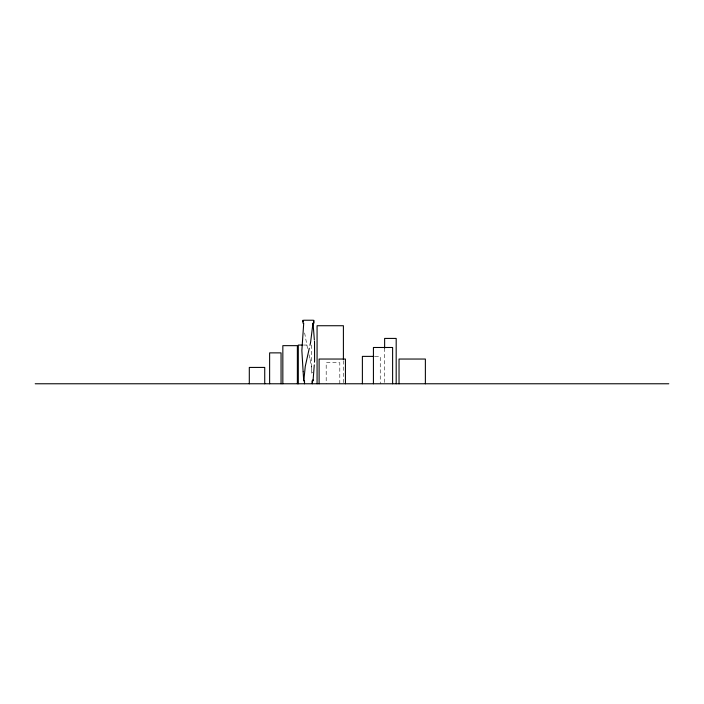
<?xml version="1.0" encoding="UTF-8"?>
<svg xmlns="http://www.w3.org/2000/svg" width="704" height="704" viewBox="0 0 704 704"><rect width="100%" height="100%" fill="white"/><g stroke="black" fill="none" stroke-linecap="round" stroke-linejoin="round"><path stroke-width="0.53" stroke-dasharray="3.52 2.64" d="M303.433 345.048L307.525 345.048M374.994 356.382L380.248 356.382L380.248 383.768M309.047 354.728L309.918 358.45M307.551 348.524L304.48 332.147M310.024 358.952L310.138 359.445M310.244 359.946L312.409 372.847M384.63 348.137L384.63 382.686M343.402 360.774L343.402 382.677M339.803 383.768L339.803 362.718L326.19 362.718L326.19 383.768M311.617 345.048L311.617 375.162"/><path stroke-width="1.06" d="M303.714 323.206L301.858 350.513L303.116 371.606M313.06 380.794L314.274 364.91M303.802 380.794L305.263 366.397L309.285 348.278M312.963 323.206L310.57 342.566M314.591 360.932L314.538 342.32M314.556 361.434L314.503 362.173M310.464 343.068L309.971 345.294M303.758 320.232L313.016 320.232M302.412 345.048L298.311 345.048L298.311 383.768M373.938 356.382L362.384 356.382L362.384 383.768M35.2 383.768L668.8 383.768M303.142 371.853L303.714 380.794M314.362 340.085L313.06 323.206M314.459 341.326L314.503 341.827M312.928 379.799L312.963 380.794M425.374 383.768L425.374 359.04L399.036 359.04L399.036 383.768M396.185 383.768L396.185 338.422L384.63 338.422L384.63 348.137M392.612 383.768L392.612 347.486L373.428 347.486L373.428 383.768M345.435 383.768L345.435 359.04L319.106 359.04L319.106 383.768M343.402 359.682L343.402 325.732L317.073 325.732L317.073 383.768M297.37 383.768L297.37 345.655L282.841 345.655L282.841 383.768M281.054 383.768L281.054 352.871L269.623 352.871L269.623 383.768M264.73 383.768L264.73 367.426L249.304 367.426L249.304 383.768M312.242 380.838A68.781 48.356 90 0 1 312.286 383.768A68.781 48.91 90 0 1 312.321 380.741M304.454 380.741A68.781 48.91 -90 0 1 304.498 383.768A68.781 48.356 -90 0 1 304.533 380.838M302.975 323.162A68.781 47.432 -90 0 0 303.019 320.232A68.781 49.808 -89.9 0 0 303.046 321.746M313.685 323.25A68.781 49.808 89.9 0 0 313.738 320.232A68.781 47.432 90 0 0 313.799 323.162"/></g></svg>
